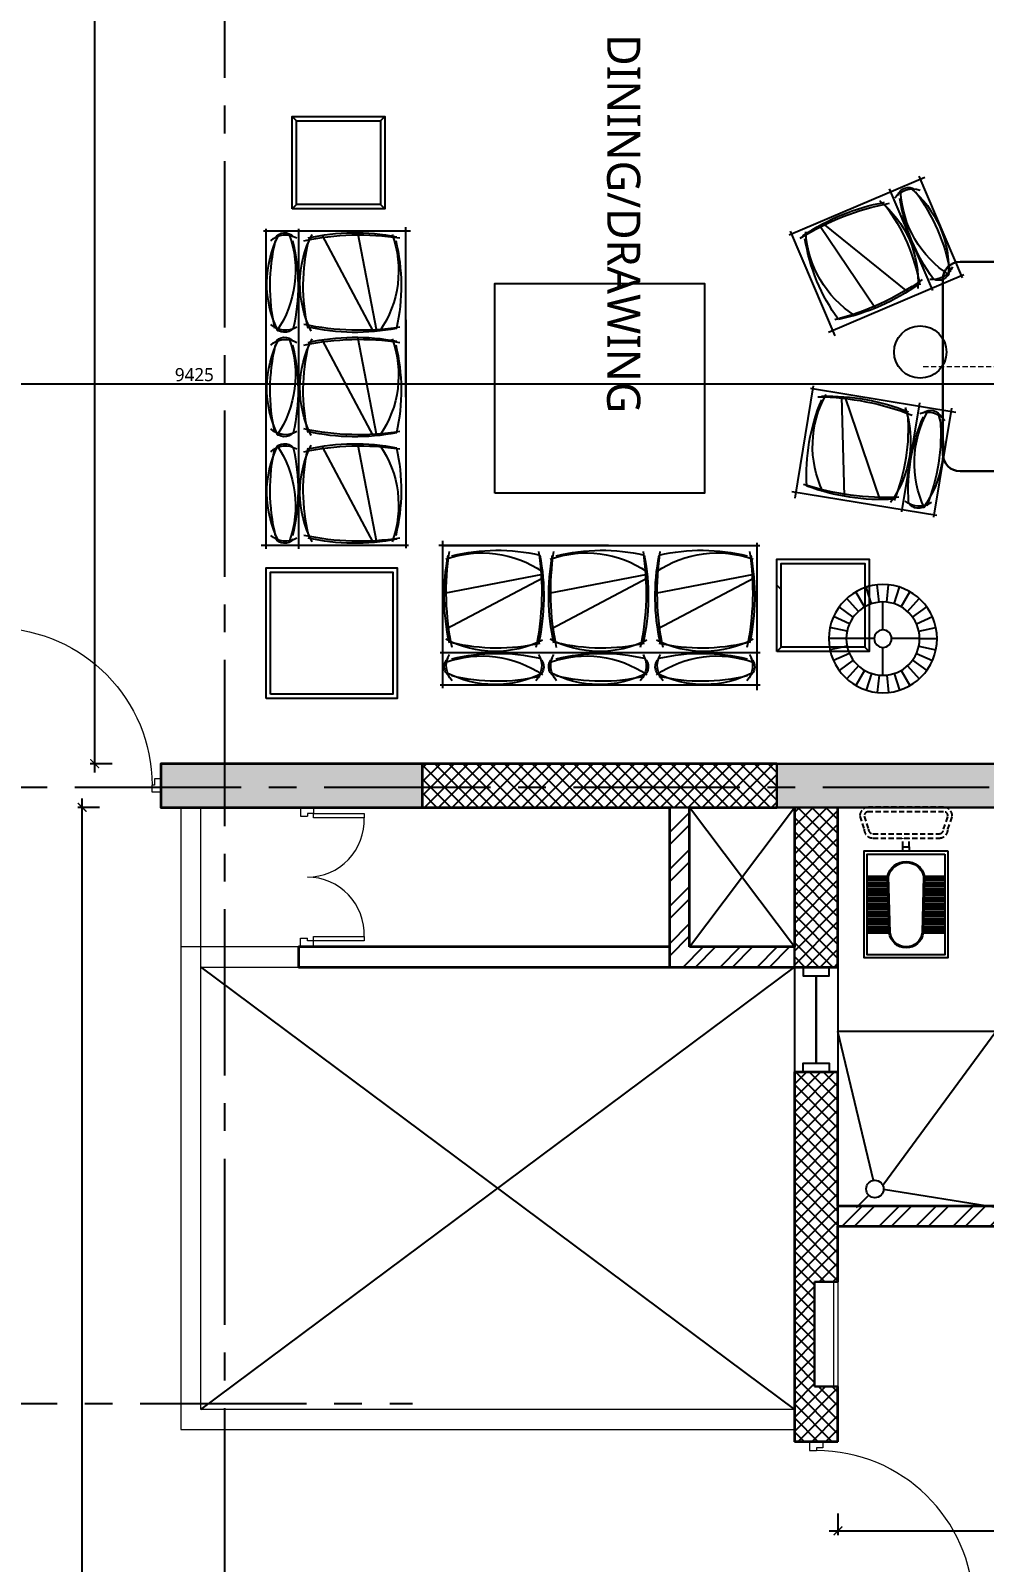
# Model space of a CAD drawing. Header units: millimetres. Extents: x -2409243 to -2334937, y -643723 to -441957.
# Drawn here: x -2392574 to -2387109, y -540583 to -531808 of the extents above; entities that cross this region are included whole.
import ezdxf

# ---------------------------------------------------------------- set-up
doc = ezdxf.new("R2010")
doc.units = ezdxf.units.MM
doc.header["$MEASUREMENT"] = 0
doc.header["$PDMODE"] = 67
for name, pattern in [('CENTER2', [28.575, 19.05, -3.175, 3.175, -3.175]), ('DASHED', [0.75, 0.5, -0.25]), ('DASHED2', [0.375, 0.25, -0.125])]:
    doc.linetypes.add(name, pattern=pattern)
for name, color, linetype in [('A-Anno-Grid Lines', 154, 'Continuous'), ('A-Railing', 4, 'Continuous'), ('A-Sanitory', 181, 'Continuous'), ('A-Wall Patt', 8, 'Continuous'), ('A-Window', 4, 'Continuous'), ('S-Conc Patt', 9, 'Continuous'), ('TAGS', 7, 'Continuous')]:
    doc.layers.add(name, color=color, linetype=linetype)
for name, color, linetype, lineweight in [('A-Detail Lines', 8, 'Continuous', 25), ('A-Door', 4, 'Continuous', 9), ('A-Wall Ele', 3, 'Continuous', 20), ('A-Wall Sec', 1, 'Continuous', 30), ('HVAC Units', 60, 'Continuous', 30), ('S-Concrete', 40, 'Continuous', 30)]:
    doc.layers.add(name, color=color, linetype=linetype, lineweight=lineweight)
doc.layers.add('I-Furniture', color=7, linetype='Continuous', lineweight=25, true_color=0xd17000)
doc.styles.get("Standard").update_dxf_attribs({"font": 'trebuc.ttf'})
doc.dimstyles.new('IIITD_WD_M @ 50', dxfattribs={"dimscale": 50, "dimtxt": 1.5, "dimasz": 1, "dimexe": 0.5, "dimexo": 0.25, "dimgap": 0.3, "dimtad": 1, "dimdec": 0, "dimrnd": 1, "dimzin": 0, "dimdsep": 46, "dimtxsty": 'Standard', "dimblk": 'ARCHTICK', "dimcen": 0.2, "dimdle": 1, "dimclrd": 1, "dimclre": 1, "dimclrt": 5, "dimadec": 0, "dimazin": 0, "dimtfac": 1, "dimtdec": 0, "dimtofl": 0, "dimtmove": 0, "dimatfit": 0, "dimfxl": 2, "dimfxlon": 1, "dimtolj": 1, "dimtzin": 0, "dimlwd": -1, "dimlwe": -1, "dimarcsym": 0})

# ---------------------------------------------------------------- blocks, each defined once
blk = doc.blocks.new('Cols Residences')
at = {"layer": 'S-Conc Patt'}
for points in [[(-5171.6, -10499.3), (-4921.6, -10499.3), (-4921.6, -8999.3), (-5171.6, -8999.3)], [(-4921.6, -12529.3), (-5171.6, -12529.3), (-5171.6, -14029.3), (-4921.6, -14029.3)]]:
    blk.add_hatch(color=256, dxfattribs=at).paths.add_polyline_path(points)
at = {"layer": 'S-Concrete', "lineweight": 35}
blk.add_lwpolyline([(-5171.6, -10499.3), (-4921.6, -10499.3), (-4921.6, -8999.3), (-5171.6, -8999.3)], close=True, dxfattribs=at)
at = {"layer": 'S-Concrete'}
blk.add_lwpolyline([(-4921.6, -12529.3), (-5171.6, -12529.3), (-5171.6, -14029.3), (-4921.6, -14029.3), (-4921.6, -12529.3)], dxfattribs=at)
blk = doc.blocks.new('ABL_Door_S - 1000 x 2100-11-3 Second Floor Lvl')
at = {"layer": 'A-Door', "color": 5}
for p, q in [((-500, 37.5), (-450, 37.5)), ((-500, -37.5), (-500, 37.5)), ((-450, 37.5), (-450, -2.5)), ((450, 37.5), (450, -2.5)), ((500, 37.5), (450, 37.5)), ((500, -37.5), (500, 37.5)), ((-500, -37.5), (-465, -37.5)), ((-465, -2.5), (-450, -2.5)), ((-465, -37.5), (-465, -2.5)), ((-430, -37.5), (-465, -37.5)), ((465, -2.5), (450, -2.5)), ((465, -37.5), (465, -2.5)), ((500, -37.5), (465, -37.5))]:
    blk.add_line(p, q, dxfattribs=at)
at = {"layer": 'A-Door', "color": 5, "lineweight": 18}
for p, q in [((-465, -37.5), (-465, -902.4)), ((-430, -37.5), (-430, -902.4)), ((-430, -902.4), (-465, -902.4))]:
    blk.add_line(p, q, dxfattribs=at)
at = {"layer": 'A-Door'}
blk.add_arc((-450, -2.5), 900, 271.27334, 0, dxfattribs=at)
blk = doc.blocks.new('DB resi')
at = {"layer": 'A-Door'}
for p, q in [((-25150, 56711.6), (-25150, 56111.6)), ((-25125, 56711.6), (-25125, 56111.6))]:
    blk.add_line(p, q, dxfattribs=at)
blk = doc.blocks.new('Shaft 2')
at = {"layer": 'A-Detail Lines'}
for p, q in [((-10900, 51346.6), (-10100, 51946.6)), ((-10900, 51946.6), (-10100, 51346.6))]:
    blk.add_line(p, q, dxfattribs=at)
blk = doc.blocks.new('bs1')
at = {"layer": 'A-Detail Lines'}
for points in [[(-2919.3, 11908), (480.7, 9373)], [(-2919.3, 9373), (480.7, 11908)]]:
    blk.add_lwpolyline(points, dxfattribs=at)
blk = doc.blocks.new('Toilet Win')
at = {"layer": 'A-Window', "color": 2, "lineweight": 30}
blk.add_line((22742.1, -8048.1), (22742.1, -8548.1), dxfattribs=at)
at = {"layer": 'A-Window'}
for points in [[(22617.1, -7998.1), (22617.1, -8598.1)], [(22667.1, -7998.1), (22667.1, -8048.1), (22817.1, -8048.1), (22817.1, -7998.1)], [(22867.1, -7998.1), (22867.1, -8598.1)], [(22667.1, -8598.1), (22667.1, -8548.1), (22817.1, -8548.1), (22817.1, -8598.1)]]:
    blk.add_lwpolyline(points, dxfattribs=at)
blk = doc.blocks.new('A$C38537BE3')
at = {"linetype": 'DASHED', "ltscale": 50}
for p, q in [((-65, -185), (-106.7, -185)), ((-65, -215), (-106.7, -215))]:
    blk.add_line(p, q, dxfattribs=at)
for points in [[(-211.7, -420.8), (-148.4, -400, 0.414214), (-106.7, -358.3), (-106.7, -41.7, 0.414214), (-148.4, 0), (-211.7, 20.8, 0.414214), (-253.4, -20.8), (-253.4, -379.2, 0.414214)], [(-211.7, -400), (-148.4, -379.2, 0.414214), (-127.5, -358.3), (-127.5, -41.7, 0.414214), (-148.4, -20.8), (-211.7, 0, 0.414214), (-232.5, -20.8), (-232.5, -379.2, 0.414214)]]:
    blk.add_lwpolyline(points, format="xyb", close=True, dxfattribs=at)
for points in [[(-45, 0), (465, 0), (465, -400), (-45, -400)], [(-30, -15), (450, -15), (450, -385), (-30, -385)]]:
    blk.add_lwpolyline(points, close=True)
blk.add_lwpolyline([(75, -111.7), (344.9, -118.2, -0.899983), (344.9, -280.5), (75.6, -288.2, -0.799392)], format="xyb", close=True)
blk.add_lwpolyline([(-45, -215), (-65, -215), (-65, -185), (-45, -185)])
at = {"layer": 'A-Detail Lines'}
blk.add_lwpolyline([(75.5, -116.7), (344.6, -123.2, -0.897689), (344.6, -275.5), (76.1, -283.2, -0.793494), (75.5, -116.7)], format="xyb", close=True, dxfattribs=at)
at = {"layer": 'S-Conc Patt'}
for p, q in [((75, -111.7), (75, -15)), ((85, -111.9), (85, -15)), ((95, -112.2), (95, -15)), ((105, -112.4), (105, -15)), ((115, -112.7), (115, -15)), ((125, -112.9), (125, -15)), ((135, -113.1), (135, -15)), ((145, -113.4), (145, -15)), ((155, -113.6), (155, -15)), ((165, -113.9), (165, -15)), ((175, -114.1), (175, -15)), ((185, -114.4), (185, -15)), ((195, -114.6), (195, -15)), ((205, -114.8), (205, -15)), ((215, -115.1), (215, -15)), ((225, -115.3), (225, -15)), ((235, -115.6), (235, -15)), ((245, -115.8), (245, -15)), ((255, -116), (255, -15)), ((265, -116.3), (265, -15)), ((275, -116.5), (275, -15)), ((285, -116.8), (285, -15)), ((295, -117), (295, -15)), ((305, -117.3), (305, -15)), ((315, -117.5), (315, -15)), ((325, -117.7), (325, -15)), ((335, -118), (335, -15)), ((345, -118.2), (345, -15)), ((345, -15), (345, -118.2)), ((75, -385), (75, -288)), ((85, -385), (85, -287.8)), ((95, -385), (95, -287.5)), ((105, -385), (105, -287.2)), ((115, -385), (115, -286.9)), ((125, -385), (125, -286.6)), ((135, -385), (135, -286.3)), ((145, -385), (145, -286.1)), ((155, -385), (155, -285.8)), ((165, -385), (165, -285.5)), ((175, -385), (175, -285.2)), ((185, -385), (185, -284.9)), ((195, -385), (195, -284.7)), ((205, -385), (205, -284.4)), ((215, -385), (215, -284.1)), ((225, -385), (225, -283.8)), ((235, -385), (235, -283.5)), ((245, -385), (245, -283.3)), ((255, -385), (255, -283)), ((265, -385), (265, -282.7)), ((275, -385), (275, -282.4)), ((285, -385), (285, -282.1)), ((295, -385), (295, -281.9)), ((305, -385), (305, -281.6)), ((315, -385), (315, -281.3)), ((325, -385), (325, -281)), ((335, -385), (335, -280.7)), ((345, -280.4), (345, -385)), ((345, -385), (345, -280.4))]:
    blk.add_line(p, q, dxfattribs=at)
blk = doc.blocks.new('basin13_pl')
for points in [[(-411.5, -1.9, -0.32431), (-228.7, 275.2, -0.074195), (-225.7, 275.6), (0, 262.4), (0, -262.4), (-222.7, -274.8, -0.082611), (-232.4, -273.1, -0.313325), (-411.5, -1.9)], [(-381.6, 0.6, -0.373947), (-169.4, 245.2, -0.252869), (-89.1, 186, -0.078211), (-62.6, 1.1, -0.070813), (-89.1, -186, -0.2542), (-169.4, -244.3, -0.371653), (-381.6, 0.6)]]:
    blk.add_lwpolyline(points, format="xyb", close=True)
at = {"lineweight": -2}
blk.add_circle((-122.5, 0.7), 28.8, dxfattribs=at)
blk = doc.blocks.new('Toilet smal cen')
at = {"layer": 'A-Detail Lines'}
for points in [[(67082.8, 10685.9), (66879.5, 11538)], [(67136.3, 10657.5), (67784.5, 11538)], [(67784.5, 10530.5), (67140.8, 10632.8)], [(66984.9, 10530.5), (67055.6, 10601.2)]]:
    blk.add_lwpolyline(points, dxfattribs=at)
at = {"layer": 'A-Sanitory'}
for p, q in [((67784.5, 11538), (66879.5, 11538)), ((67784.5, 10538), (67784.5, 11538))]:
    blk.add_line(p, q, dxfattribs=at)
blk.add_circle((67090.9, 10636.5), 50, dxfattribs=at)
at = {"layer": 'A-Sanitory', "xscale": 1.2, "yscale": 1.2, "zscale": 1.2, "rotation": 270}
blk.add_blockref('A$C38537BE3', (67509.5, 12518.9), dxfattribs=at)
at = {"layer": 'A-Sanitory', "ltscale": 0.5, "xscale": -0.9999999999999996, "rotation": 270.0525914076156}
blk.add_blockref('basin13_pl', (68098.3, 12823), dxfattribs=at)
blk = doc.blocks.new('Grid Residences')
at = {"layer": 'A-Anno-Grid Lines', "linetype": 'CENTER2', "ltscale": 50}
for p, q in [((-5056.6, 2923), (-5056.6, -27704.4)), ((-8586.6, 2547.9), (-8586.6, -10441.3)), ((12818.2, -9364.3), (-37818, -9364.3))]:
    blk.add_line(p, q, dxfattribs=at)
blk = doc.blocks.new('Int. Un Split')
at = {"layer": 'HVAC Units'}
for p, q in [((-200, 600), (0, 600)), ((0, 600), (0, -600)), ((-300, -500), (-300, 500)), ((0, -600), (-200, -600))]:
    blk.add_line(p, q, dxfattribs=at)
at = {"layer": 'HVAC Units', "color": 8, "linetype": 'DASHED2', "lineweight": 5, "ltscale": 120}
blk.add_line((-411.9, 0), (148.5, 0), dxfattribs=at)
at = {"layer": 'HVAC Units'}
for centre, start, end in [((-200, 500), 90, 180), ((-200, -500), 180, 270)]:
    blk.add_arc(centre, 100, start, end, dxfattribs=at)
blk = doc.blocks.new('Shaft Door')
at = {"layer": 'A-Door', "lineweight": 18}
for p, q in [((-2349.3, -1177), (-2349.3, -1227)), ((-2274.3, -1177), (-2349.3, -1177)), ((-2349.3, -1227), (-2309.3, -1227)), ((-2309.3, -1212), (-2309.3, -1227)), ((-2274.3, -1212), (-2309.3, -1212)), ((-2274.3, -1177), (-2274.3, -1212)), ((-2274.3, -1212), (-1984.7, -1212)), ((-2274.3, -1237), (-2274.3, -1212)), ((-1984.7, -1212), (-1984.7, -1237)), ((-2349.3, -1927), (-2309.3, -1927)), ((-2349.3, -1977), (-2349.3, -1927)), ((-2309.3, -1942), (-2309.3, -1927)), ((-2274.3, -1917), (-1984.5, -1917)), ((-2274.3, -1942), (-2274.3, -1917)), ((-1984.5, -1917), (-1984.5, -1942)), ((-2274.3, -1977), (-2349.3, -1977)), ((-2274.3, -1942), (-2309.3, -1942)), ((-2274.3, -1977), (-2274.3, -1942))]:
    blk.add_line(p, q, dxfattribs=at)
for points in [[(-1984.5, -1237), (-2274.3, -1237)], [(-1984.7, -1942), (-2274.3, -1942)]]:
    blk.add_lwpolyline(points, dxfattribs=at)
for centre, start, end in [((-2309.3, -1252), 270, 2.64536), ((-2309.3, -1902), 357.35464, 90)]:
    blk.add_arc(centre, 325, start, end, dxfattribs=at)
blk = doc.blocks.new('A$C656051B6')
for points in [[(-1415.1, 364.7), (-850.3, 255.2)], [(-804.8, 364.7), (-240, 255.2)], [(-204.4, 364.7), (360.4, 255.2)], [(-1417, 344.4), (-864.1, 50.9)], [(-806.7, 344.4), (-253.7, 50.9)], [(-206.3, 344.4), (346.6, 50.9)]]:
    blk.add_lwpolyline(points)
at = {"layer": 'I-Furniture'}
for p, q in [((-141.3, 531), (-1449, 531)), ((-1432.6, 546.1), (-1432.6, -298.1)), ((-582.6, 531), (389.8, 531)), ((367.4, 557.1), (367.4, -285.5)), ((-1451.5, -83.4), (381.9, -83.4)), ((-1451.5, -269), (381.9, -269))]:
    blk.add_line(p, q, dxfattribs=at)
blk.add_lwpolyline([(367.4, -129.5), (367.4, -285.5)], dxfattribs=at)
at = {"layer": 'I-Furniture', "color": 0, "linetype": 'ByBlock'}
for centre, radius, start, end in [((-193.5, 240), 1227.2, 168.90176, 192.65426), ((-1117.2, -592.6), 1096.3, 77.14269, 103.70873), ((-2077.5, 240), 1227.2, 347.34574, 11.09824), ((416.7, 240), 1227.2, 168.90176, 192.65426), ((-543.6, -592.6), 1096.3, 76.29127, 102.85731), ((-1467.2, 240), 1227.2, 347.34574, 11.09824), ((1015.1, 240), 1227.2, 168.90176, 192.65426), ((54.8, -592.6), 1096.3, 76.29127, 102.85731), ((-868.8, 240), 1227.2, 347.34574, 11.09824), ((-1117.2, 1039.2), 1096.3, 256.29127, 282.85731), ((-1117.2, -1183.2), 1096.3, 77.14269, 103.70873), ((-543.6, 1039.2), 1096.3, 257.14269, 283.70873), ((-543.6, -1183.2), 1096.3, 76.29127, 102.85731), ((54.8, 1039.2), 1096.3, 257.14269, 283.70873), ((54.8, -1183.2), 1096.3, 76.29127, 102.85731), ((-1355.7, -163.9), 65, 130.33703, 237.19717), ((-915.3, -163.9), 65, 302.80283, 49.66297), ((-745.5, -163.9), 65, 130.33703, 237.19717), ((-305.1, -163.9), 65, 302.80283, 49.66297), ((-147.1, -163.9), 65, 130.33703, 237.19717), ((293.4, -163.9), 65, 302.80283, 49.66297), ((-1117.2, 849.5), 1096.3, 256.29127, 282.85731), ((-543.6, 849.5), 1096.3, 257.14269, 283.70873), ((54.8, 849.5), 1096.3, 257.14269, 283.70873)]:
    blk.add_arc(centre, radius, start, end, dxfattribs=at)
at = {"layer": 'I-Furniture', "linetype": 'ByBlock'}
for centre, radius, start, end in [((-1204.2, -123.8), 612.6, 55.58084, 109.77951), ((118.3, 264.8), 1527.2, 171.27227, 192.03847), ((-2389.3, 264.8), 1527.2, 347.96153, 8.72773), ((-456.6, -123.8), 612.6, 70.22049, 124.41916), ((728.6, 264.8), 1527.2, 171.27227, 192.03847), ((-1779.1, 264.8), 1527.2, 347.96153, 8.72773), ((141.8, -123.8), 612.6, 70.22049, 124.41916), ((1327, 264.8), 1527.2, 171.27227, 192.03847), ((-1180.7, 264.8), 1527.2, 347.96153, 8.72773), ((-1129.6, 527.3), 603.3, 242.13934, 296.76432), ((-531.2, 527.3), 603.3, 243.23568, 297.86066), ((67.2, 527.3), 603.3, 243.23568, 297.86066), ((-1204.2, -714.4), 612.6, 55.58084, 109.77951), ((-1283.5, -158.2), 125.3, 149.24272, 222.9121), ((-987.5, -158.2), 125.3, 317.0879, 30.75728), ((-456.6, -714.4), 612.6, 70.22049, 124.41916), ((-673.3, -158.2), 125.3, 149.24272, 222.9121), ((-377.2, -158.2), 125.3, 317.0879, 30.75728), ((141.8, -714.4), 612.6, 70.22049, 124.41916), ((-74.9, -158.2), 125.3, 149.24272, 222.9121), ((221.2, -158.2), 125.3, 317.0879, 30.75728), ((-1129.6, 337.6), 603.3, 242.13934, 296.76432), ((-531.2, 337.6), 603.3, 243.23568, 297.86066), ((67.2, 337.6), 603.3, 243.23568, 297.86066)]:
    blk.add_arc(centre, radius, start, end, dxfattribs=at)
blk = doc.blocks.new('couch')
for points in [[(-1415.1, 364.7), (-853.4, 255.2)], [(-1417, 344.4), (-867.2, 50.9)]]:
    blk.add_lwpolyline(points)
at = {"layer": 'I-Furniture'}
for p, q in [((-797.5, 531), (-1449, 531)), ((-1432.6, 546.1), (-1432.6, -298.1)), ((-832.3, 557.1), (-832.3, -285.5)), ((-1451.5, -83.4), (-817.9, -83.4)), ((-1451.5, -269), (-817.9, -269))]:
    blk.add_line(p, q, dxfattribs=at)
at = {"layer": 'I-Furniture', "color": 0, "linetype": 'ByBlock'}
for centre, radius, start, end in [((-193.5, 240), 1227.2, 168.90176, 192.65426), ((-1118.8, -579), 1082.7, 77.06197, 103.79485), ((-2080.6, 240), 1227.2, 347.34574, 11.09824), ((-1118.8, 1025.6), 1082.7, 256.20515, 282.93803), ((-1118.8, -1169.6), 1082.7, 77.06197, 103.79485), ((-1355.7, -163.9), 65, 130.33703, 237.19717), ((-918.5, -163.9), 65, 302.80283, 49.66297), ((-1118.8, 835.9), 1082.7, 256.20515, 282.93803)]:
    blk.add_arc(centre, radius, start, end, dxfattribs=at)
at = {"layer": 'I-Furniture', "linetype": 'ByBlock'}
for centre, radius, start, end in [((-1205.3, -117.3), 606.1, 55.39117, 109.88571), ((118.3, 264.8), 1527.2, 171.27227, 192.03847), ((-2392.5, 264.8), 1527.2, 347.96153, 8.72773), ((-1131.2, 520.8), 596.7, 241.98471, 296.91264), ((-1205.3, -707.9), 606.1, 55.39117, 109.88571), ((-1283.5, -158.2), 125.3, 149.24272, 222.9121), ((-990.7, -158.2), 125.3, 317.0879, 30.75728), ((-1131.2, 331.1), 596.7, 241.98471, 296.91264)]:
    blk.add_arc(centre, radius, start, end, dxfattribs=at)
blk = doc.blocks.new('A$C356C794F')
at = {"layer": 'I-Furniture'}
for points in [[(-96.3, 193.3), (-137, 284.7)], [(-54.6, 206.9), (-75.4, 304.7)], [(-10.9, 211.5), (-10.9, 311.5)], [(32.7, 206.9), (53.5, 304.7)], [(74.5, 193.3), (115.2, 284.7)], [(-167, 142), (-241.3, 208.9)], [(-134.4, 171.4), (-193.1, 252.3)], [(-10.9, 211.5), (-10.9, 51.5)], [(112.5, 171.4), (171.3, 252.3)], [(145.1, 142), (219.4, 208.9)], [(-210.7, 66.4), (-305.8, 97.3)], [(-192.8, 106.5), (-279.4, 156.5)], [(170.9, 106.5), (257.5, 156.5)], [(188.8, 66.4), (283.9, 97.3)], [(-219.8, 23.4), (-319.2, 33.9)], [(-220.9, 1.5), (-60.9, 1.5)], [(39.1, 1.5), (199.1, 1.5)], [(197.9, 23.4), (297.4, 33.9)], [(-219.8, -20.5), (-319.2, -30.9)], [(-210.7, -63.4), (-305.8, -94.3)], [(-10.9, -48.5), (-10.9, -208.5)], [(188.8, -63.4), (283.9, -94.3)], [(197.9, -20.5), (297.4, -30.9)], [(-192.8, -103.5), (-279.4, -153.5)], [(-167, -139), (-241.3, -206)], [(-134.4, -168.4), (-193.1, -249.3)], [(112.5, -168.4), (171.3, -249.3)], [(145.1, -139), (219.4, -206)], [(170.9, -103.5), (257.5, -153.5)], [(-96.3, -190.4), (-137, -281.7)], [(-54.6, -203.9), (-75.4, -301.8)], [(-10.9, -208.5), (-10.9, -308.5)], [(32.7, -203.9), (53.5, -301.8)], [(74.5, -190.4), (115.2, -281.7)]]:
    blk.add_lwpolyline(points, dxfattribs=at)
for radius in [310, 210, 50]:
    blk.add_circle((-10.9, 1.5), radius, dxfattribs=at)
blk = doc.blocks.new('A$C02F26D92')
at = {"layer": 'I-Furniture'}
for p, q in [((-510.7, 504.6), (-535.7, 529.6)), ((-30.7, 504.6), (-5.7, 529.6)), ((-510.7, 24.6), (-535.7, -0.4)), ((-30.7, 24.6), (-5.7, -0.4))]:
    blk.add_line(p, q, dxfattribs=at)
for points in [[(-535.7, -0.4), (-5.7, -0.4), (-5.7, 529.6), (-535.7, 529.6)], [(-510.7, 24.6), (-30.7, 24.6), (-30.7, 504.6), (-510.7, 504.6)]]:
    blk.add_lwpolyline(points, close=True, dxfattribs=at)
blk = doc.blocks.new('_ArchTick')
at = {"color": 0, "linetype": 'ByBlock', "const_width": 0.15}
blk.add_lwpolyline([(-0.5, -0.5), (0.5, 0.5)], dxfattribs=at)
blk = doc.blocks.new('*D699')
at = {"layer": 'A-Railing', "color": 1}
for p, q in [((-2396398.2, -533831.9), (-2386873.2, -533831.9)), ((-2396348.2, -533831.9), (-2396348.2, -533806.9)), ((-2386923.2, -533831.9), (-2386923.2, -533806.9))]:
    blk.add_line(p, q, dxfattribs=at)
at = {"layer": 'Defpoints', "color": 0}
for p in [(-2396348.2, -533832.2), (-2386923.2, -533831.9), (-2386923.2, -533832.2)]:
    blk.add_point(p, dxfattribs=at)
at = {"layer": 'A-Railing', "color": 1, "xscale": 50, "yscale": 50, "zscale": 50, "rotation": 180}
blk.add_blockref('_ArchTick', (-2396348.2, -533831.9), dxfattribs=at)
at = {"layer": 'A-Railing', "color": 1, "xscale": 50, "yscale": 50, "zscale": 50}
blk.add_blockref('_ArchTick', (-2386923.2, -533831.9), dxfattribs=at)
at = {"layer": 'A-Railing', "color": 5, "insert": (-2391635.7, -533778.6), "char_height": 75, "attachment_point": 5}
blk.add_mtext('\\A1;9425', dxfattribs=at)
blk = doc.blocks.new('*D700')
at = {"layer": 'A-Railing', "color": 1}
for p, q in [((-2392206.6, -536057.2), (-2392206.6, -521207.2)), ((-2392106.6, -521257.2), (-2392231.6, -521257.2)), ((-2392106.6, -536007.2), (-2392231.6, -536007.2))]:
    blk.add_line(p, q, dxfattribs=at)
at = {"layer": 'Defpoints', "color": 0}
for p in [(-2392206.6, -521257.2), (-2391463.2, -521257.2), (-2391463.2, -536007.2)]:
    blk.add_point(p, dxfattribs=at)
at = {"layer": 'A-Railing', "color": 1, "xscale": 50, "yscale": 50, "zscale": 50}
for p, rotation in [((-2392206.6, -521257.2), 90), ((-2392206.6, -536007.2), 270)]:
    blk.add_blockref('_ArchTick', p, dxfattribs=dict(at, rotation=rotation))
at = {"layer": 'A-Railing', "color": 5, "insert": (-2392259.8, -528632.2), "char_height": 75, "attachment_point": 5, "rotation": 90}
blk.add_mtext('\\A1;14750', dxfattribs=at)
blk = doc.blocks.new('*D701')
at = {"layer": 'A-Railing', "color": 1}
for p, q in [((-2387948.2, -540301.9), (-2387948.2, -540426.9)), ((-2378648.2, -540301.9), (-2378648.2, -540426.9)), ((-2387998.2, -540401.9), (-2378598.2, -540401.9))]:
    blk.add_line(p, q, dxfattribs=at)
at = {"layer": 'Defpoints', "color": 0}
for p in [(-2387948.2, -539892.2), (-2378648.2, -539892.2), (-2378648.2, -540401.9)]:
    blk.add_point(p, dxfattribs=at)
at = {"layer": 'A-Railing', "color": 1, "xscale": 50, "yscale": 50, "zscale": 50, "rotation": 180}
blk.add_blockref('_ArchTick', (-2387948.2, -540401.9), dxfattribs=at)
at = {"layer": 'A-Railing', "color": 1, "xscale": 50, "yscale": 50, "zscale": 50}
blk.add_blockref('_ArchTick', (-2378648.2, -540401.9), dxfattribs=at)
at = {"layer": 'A-Railing', "color": 5, "insert": (-2383298.2, -540233.7), "char_height": 300, "attachment_point": 5}
blk.add_mtext('\\A1;9300', dxfattribs=at)
blk = doc.blocks.new('*D720')
at = {"layer": 'A-Railing', "color": 1}
for p, q in [((-2392278.5, -551107.2), (-2392278.5, -536207.2)), ((-2392178.5, -536257.2), (-2392303.5, -536257.2)), ((-2392178.5, -551057.2), (-2392303.5, -551057.2))]:
    blk.add_line(p, q, dxfattribs=at)
at = {"layer": 'Defpoints', "color": 0}
for p in [(-2392278.5, -536257.2), (-2391828.2, -536257.2), (-2391828.2, -551057.2)]:
    blk.add_point(p, dxfattribs=at)
at = {"layer": 'A-Railing', "color": 1, "xscale": 50, "yscale": 50, "zscale": 50}
for p, rotation in [((-2392278.5, -536257.2), 90), ((-2392278.5, -551057.2), 270)]:
    blk.add_blockref('_ArchTick', p, dxfattribs=dict(at, rotation=rotation))
at = {"layer": 'A-Railing', "color": 5, "insert": (-2392446.1, -543657.2), "char_height": 300, "attachment_point": 5, "rotation": 90}
blk.add_mtext('\\A1;14800', dxfattribs=at)
blk = doc.blocks.new('*D781')
at = {"layer": 'A-Railing', "color": 1}
for p, q in [((-2387997.7, -540760.5), (-2384398.2, -540760.5)), ((-2387947.7, -540860.5), (-2387947.7, -540735.5)), ((-2384448.2, -540860.5), (-2384448.2, -540735.5))]:
    blk.add_line(p, q, dxfattribs=at)
at = {"layer": 'Defpoints', "color": 0}
for p in [(-2384448.2, -540760.5), (-2384448.2, -541007.2), (-2387947.7, -541107.2)]:
    blk.add_point(p, dxfattribs=at)
at = {"layer": 'A-Railing', "color": 1, "xscale": 50, "yscale": 50, "zscale": 50, "rotation": 180}
blk.add_blockref('_ArchTick', (-2387947.7, -540760.5), dxfattribs=at)
at = {"layer": 'A-Railing', "color": 1, "xscale": 50, "yscale": 50, "zscale": 50}
blk.add_blockref('_ArchTick', (-2384448.2, -540760.5), dxfattribs=at)
at = {"layer": 'A-Railing', "color": 5, "insert": (-2386197.9, -540592.9), "char_height": 300, "attachment_point": 5}
blk.add_mtext('\\A1;3500', dxfattribs=at)

msp = doc.modelspace()

# ---------------------------------------------------------------- hatches: boundary and pattern name
at = {"layer": 'A-Wall Patt'}
h = msp.add_hatch(dxfattribs=at)
h.set_pattern_fill('ANSI37', color=256, scale=450, angle=180, style=0)
h.set_pattern_definition([(225, (-2388411.92, -536102.253), (39.7748, -39.7748), []), (315, (-2388411.92, -536102.253), (39.7748, 39.7748), [])])
h.paths.add_polyline_path([(-2388298.2, -536257.2), (-2388298.2, -536007.2), (-2390328.2, -536007.2), (-2390328.2, -536257.2)])
h.paths.add_polyline_path([(-2387948.2, -536257.2), (-2388198.2, -536257.2), (-2388198.2, -537172.2), (-2387948.2, -537172.2)])
h = msp.add_hatch(dxfattribs=at)
h.set_pattern_fill('ANSI32', color=256, scale=400, style=0)
h.set_pattern_definition([(45, (-2389443.64, -537144.42), (-106.066, 106.066), []), (45, (-2389372.93, -537144.42), (-106.066, 106.066), [])])
h.paths.add_polyline_path([(-2388913.2, -537172.2), (-2388198.2, -537172.2), (-2388198.2, -537057.2), (-2388798.2, -537057.2), (-2388798.2, -536257.2), (-2388913.2, -536257.2)])
h = msp.add_hatch(dxfattribs=at)
h.set_pattern_fill('ANSI37', color=256, scale=450, angle=180, style=0)
h.set_pattern_definition([(225, (-1525842.595, -758873.084), (39.7747564, -39.7747564), []), (315, (-1525842.595, -758873.084), (39.7747564, 39.7747564), [])])
h.paths.add_polyline_path([(-2387948.2, -538974.7), (-2387948.2, -537772.2), (-2388198.2, -537772.2), (-2388198.2, -539892.2), (-2387948.2, -539892.2), (-2387948.2, -539574.7), (-2388083.2, -539574.7), (-2388083.2, -538974.7)])
h = msp.add_hatch(dxfattribs=at)
h.set_pattern_fill('ANSI32', color=256, scale=400, style=0)
h.set_pattern_definition([(45, (-1525842.6, -758873.08), (-106.066017, 106.066017), []), (45, (-1525771.88, -758873.08), (-106.066017, 106.066017), [])])
h.paths.add_polyline_path([(-2387043.2, -538657.2), (-2387043.2, -538542.2), (-2387944.2, -538542.2), (-2387944.2, -538657.2)])

# ---------------------------------------------------------------- linework, layer by layer
at = {"layer": 'A-Wall Ele'}
for points in [[(-2391713.2, -536257.2), (-2391713.2, -539822.2), (-2388198.2, -539822.2)], [(-2388198.2, -539707.2), (-2391598.2, -539707.2), (-2391598.2, -536257.2)], [(-2391038.2, -537057.2), (-2391713.2, -537057.2), (-2391713.2, -539822.2), (-2388198.2, -539822.2)], [(-2388198.2, -539707.2), (-2391598.2, -539707.2), (-2391598.2, -537172.2), (-2391038.2, -537172.2)]]:
    msp.add_lwpolyline(points, dxfattribs=at)
at = {"layer": 'A-Wall Sec', "lineweight": 35}
for p, q in [((-2388298.2, -536007.2), (-2390328.2, -536007.2)), ((-2388298.2, -536007.2), (-2390328.2, -536007.2)), ((-2390328.2, -536257.2), (-2388913.2, -536257.2)), ((-2390328.2, -536257.2), (-2388913.2, -536257.2)), ((-2388913.2, -536257.2), (-2388913.2, -537057.2)), ((-2388913.2, -536257.2), (-2388913.2, -537057.2)), ((-2388798.2, -536257.2), (-2388298.2, -536257.2)), ((-2388798.2, -537057.2), (-2388798.2, -536257.2)), ((-2388798.2, -536257.2), (-2388298.2, -536257.2)), ((-2388798.2, -537057.2), (-2388798.2, -536257.2)), ((-2388198.2, -536257.2), (-2388198.2, -537057.2)), ((-2388198.2, -536257.2), (-2388198.2, -537057.2)), ((-2387948.2, -537172.2), (-2387948.2, -536257.2)), ((-2387948.2, -537172.2), (-2387948.2, -536257.2)), ((-2388913.2, -537057.2), (-2391038.2, -537057.2)), ((-2391038.2, -537057.2), (-2391038.2, -537172.2)), ((-2388913.2, -537057.2), (-2388913.2, -537057.2)), ((-2388913.2, -537057.2), (-2388913.2, -537172.2)), ((-2388198.2, -537057.2), (-2388798.2, -537057.2)), ((-2388198.2, -537057.2), (-2388798.2, -537057.2)), ((-2391038.2, -537172.2), (-2387948.2, -537172.2)), ((-2388913.2, -537172.2), (-2387948.2, -537172.2)), ((-2388198.2, -537772.2), (-2388198.2, -539892.2)), ((-2388198.2, -537772.2), (-2387948.2, -537772.2)), ((-2388198.2, -537772.2), (-2388198.2, -539892.2)), ((-2388198.2, -537772.2), (-2387948.2, -537772.2)), ((-2387948.2, -538542.2), (-2387948.2, -537772.2)), ((-2387948.2, -538542.2), (-2387948.2, -537772.2)), ((-2387043.2, -538542.2), (-2387948.2, -538542.2)), ((-2387043.2, -538542.2), (-2387948.2, -538542.2)), ((-2387948.2, -538974.7), (-2387948.2, -538657.2)), ((-2387948.2, -538657.2), (-2387043.2, -538657.2)), ((-2387948.2, -538974.7), (-2387948.2, -538657.2)), ((-2387948.2, -538657.2), (-2387043.2, -538657.2)), ((-2387948.2, -539892.2), (-2387948.2, -539574.7)), ((-2387948.2, -539892.2), (-2387948.2, -539574.7)), ((-2387948.2, -539892.2), (-2388198.2, -539892.2)), ((-2387948.2, -539892.2), (-2388198.2, -539892.2))]:
    msp.add_line(p, q, dxfattribs=at)
at = {"layer": 'A-Wall Sec'}
for p, q in [((-2388913.2, -536257.2), (-2388798.2, -536257.2)), ((-2388913.2, -536257.2), (-2388798.2, -536257.2)), ((-2388198.2, -537057.2), (-2388198.2, -537172.2)), ((-2388198.2, -537057.2), (-2388198.2, -537172.2)), ((-2387948.2, -538542.2), (-2387948.2, -538657.2)), ((-2387948.2, -538542.2), (-2387948.2, -538657.2)), ((-2388083.2, -539574.7), (-2388083.2, -538974.7)), ((-2388083.2, -538974.7), (-2387948.2, -538974.7)), ((-2388083.2, -539574.7), (-2388083.2, -538974.7)), ((-2388083.2, -538974.7), (-2387948.2, -538974.7)), ((-2388083.2, -539574.7), (-2387948.2, -539574.7)), ((-2388083.2, -539574.7), (-2387948.2, -539574.7))]:
    msp.add_line(p, q, dxfattribs=at)
at = {"layer": 'I-Furniture'}
for p, q in [((-2390213.2, -534757.2), (-2388413.2, -534757.2)), ((-2388274, -535009.8), (-2388299, -534984.8)), ((-2387794, -535009.8), (-2387769, -534984.8)), ((-2388274, -535339.8), (-2388299, -535364.8)), ((-2387794, -535339.8), (-2387769, -535364.8))]:
    msp.add_line(p, q, dxfattribs=at)
for points in [[(-2389913.2, -534456.7), (-2389913.2, -533256.7), (-2388713.2, -533256.7), (-2388713.2, -534456.7)], [(-2391223.4, -535634.6), (-2391223.4, -534884.6), (-2390473.4, -534884.6), (-2390473.4, -535634.6)], [(-2391198.4, -535609.6), (-2391198.4, -534909.6), (-2390498.4, -534909.6), (-2390498.4, -535609.6)], [(-2388299, -535364.8), (-2388299, -534834.8), (-2387769, -534834.8), (-2387769, -535364.8)], [(-2388274, -535339.8), (-2388274, -534859.8), (-2387794, -534859.8), (-2387794, -535339.8)]]:
    msp.add_lwpolyline(points, close=True, dxfattribs=at)
msp.add_circle((-2387476.7, -533648.7), 150, dxfattribs=at)
at = {"layer": 'S-Concrete', "lineweight": 35}
msp.add_lwpolyline([(-2390328.2, -536257.2), (-2390328.2, -536007.2), (-2391828.2, -536007.2), (-2391828.2, -536257.2)], close=True, dxfattribs=at)
at = {"layer": 'S-Concrete'}
msp.add_lwpolyline([(-2388298.2, -536007.2), (-2388298.2, -536257.2), (-2386798.2, -536257.2), (-2386798.2, -536007.2), (-2388298.2, -536007.2)], dxfattribs=at)

# ---------------------------------------------------------------- block references
at = {"layer": 'A-Anno-Grid Lines', "rotation": 90}
msp.add_blockref('Grid Residences', (-2400827.4, -531085.6), dxfattribs=at)
at = {"layer": 'A-Detail Lines', "rotation": 90}
msp.add_blockref('Shaft 2', (-2336851.6, -526157.2), dxfattribs=at)
msp.add_blockref('Shaft 2', (-2336851.6, -526157.2), dxfattribs=at)
at = {"layer": 'A-Detail Lines'}
msp.add_blockref('bs1', (-2388678.8, -549080.1), dxfattribs=at)
msp.add_blockref('bs1', (-2388678.8, -549080.1), dxfattribs=at)
at = {"layer": 'A-Door', "xscale": -1, "rotation": 180}
msp.add_blockref('ABL_Door_S - 1000 x 2100-11-3 Second Floor Lvl', (-2392328.2, -536132.2), dxfattribs=at)
msp.add_blockref('ABL_Door_S - 1000 x 2100-11-3 Second Floor Lvl', (-2392328.2, -536132.2), dxfattribs=at)
at = {"layer": 'A-Door'}
msp.add_blockref('Shaft Door', (-2388678.8, -535080.1), dxfattribs=at)
at = {"layer": 'A-Door', "xscale": -1}
msp.add_blockref('DB resi', (-2413098.2, -595686.2), dxfattribs=at)
msp.add_blockref('DB resi', (-2413098.2, -595686.2), dxfattribs=at)
at = {"layer": 'A-Door', "rotation": 90}
msp.add_blockref('ABL_Door_S - 1000 x 2100-11-3 Second Floor Lvl', (-2388073.2, -540392.2), dxfattribs=at)
msp.add_blockref('ABL_Door_S - 1000 x 2100-11-3 Second Floor Lvl', (-2388073.2, -540392.2), dxfattribs=at)
at = {"layer": 'A-Wall Ele'}
msp.add_blockref('Toilet Win', (-2410815.2, -529174.1), dxfattribs=at)
msp.add_blockref('Toilet Win', (-2410815.2, -529174.1), dxfattribs=at)
at = {"layer": 'A-Wall Sec'}
msp.add_blockref('Toilet smal cen', (-2454827.6, -549080.1), dxfattribs=at)
at = {"layer": 'HVAC Units'}
msp.add_blockref('Int. Un Split', (-2387048.2, -533732.2), dxfattribs=at)
msp.add_blockref('Int. Un Split', (-2387048.2, -533732.2), dxfattribs=at)
at = {"layer": 'I-Furniture', "xscale": -1}
for name, p, rotation in [('A$C02F26D92', (-2391074.6, -532293.2), 270), ('couch', (-2387163.9, -534082.4), 113.0383730916658), ('couch', (-2387798.3, -535358.8), 80.67663927267495), ('A$C356C794F', (-2387692.1, -535279.9), 270)]:
    msp.add_blockref(name, p, dxfattribs=dict(at, rotation=rotation))
at = {"layer": 'I-Furniture', "linetype": 'Continuous', "xscale": -1, "rotation": 270}
msp.add_blockref('A$C656051B6', (-2390954.4, -533324), dxfattribs=at)
at = {"layer": 'I-Furniture', "linetype": 'Continuous', "xscale": -1}
msp.add_blockref('A$C656051B6', (-2389845.7, -535288.2), dxfattribs=at)
at = {"layer": 'S-Concrete', "rotation": 90}
msp.add_blockref('Cols Residences', (-2400827.4, -531085.6), dxfattribs=at)

# ---------------------------------------------------------------- texts
at = {"layer": 'TAGS'}
msp.add_text('DINING/DRAWING', height=189.951, rotation=270, dxfattribs=at).set_placement((-2389270.5, -531827.7))

# ---------------------------------------------------------------- dimensions: what is measured, and where the dimension line sits
at = {"layer": 'A-Railing'}
for base, p1, p2, override, picture, middle in [((-2392206.6, -521257.2), (-2391463.2, -536007.2), (-2391463.2, -521257.2), {"dimarcsym": 1}, '*D700', (-2392259.8, -528632.2)), ((-2392278.5, -536257.2), (-2391828.2, -551057.2), (-2391828.2, -536257.2), {"dimtxt": 6, "dimarcsym": 1}, '*D720', (-2392446.1, -543657.2))]:
    dim = msp.add_linear_dim(base=base, p1=p1, p2=p2, angle=90, dimstyle='IIITD_WD_M @ 50', override=override, dxfattribs=at)
    dim.commit()
    dim.dimension.update_dxf_attribs({"geometry": picture, "text_midpoint": middle})
for base, p1, p2, override, picture, middle in [((-2386923.2, -533831.9), (-2396348.2, -533832.2), (-2386923.2, -533832.2), {"dimarcsym": 1}, '*D699', (-2391635.7, -533778.6)), ((-2378648.2, -540401.9), (-2387948.2, -539892.2), (-2378648.2, -539892.2), {"dimtxt": 6, "dimarcsym": 1}, '*D701', (-2383298.2, -540233.7)), ((-2384448.1696, -540760.5088), (-2387947.7272, -541107.1514), (-2384448.1696, -541007.1514), {"dimtxt": 6, "dimarcsym": 1}, '*D781', (-2386197.9484, -540592.8825))]:
    dim = msp.add_linear_dim(base=base, p1=p1, p2=p2, dimstyle='IIITD_WD_M @ 50', override=override, dxfattribs=at)
    dim.commit()
    dim.dimension.update_dxf_attribs({"geometry": picture, "text_midpoint": middle})

doc.saveas('drawing.dxf')
